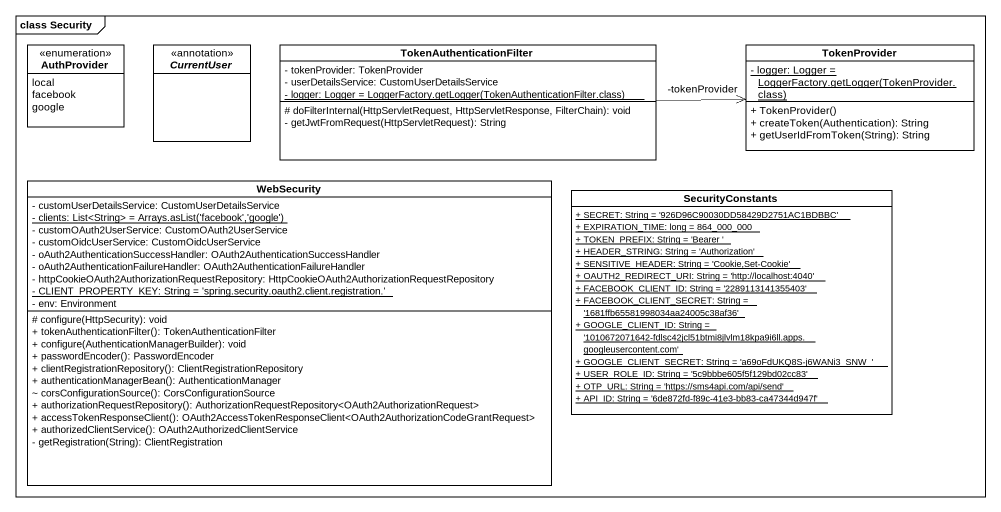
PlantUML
@startuml
mainframe class Security
hide circle
hide empty members
skinparam classAttributeIconSize 0
enum AuthProvider {
  local
  facebook
  google
}
interface CurrentUser <<annotation>>
class TokenAuthenticationFilter {
  - tokenProvider: TokenProvider
  - userDetailsService: CustomUserDetailsService
  {static} {field} - logger: Logger = LoggerFactory.getLogger(TokenAuthenticationFilter.class)
  # doFilterInternal(HttpServletRequest, HttpServletResponse, FilterChain): void
  - getJwtFromRequest(HttpServletRequest): String
}
class TokenProvider {
  {static} {field} - logger: Logger = LoggerFactory.getLogger(TokenProvider.class)
  + TokenProvider()
  + createToken(Authentication): String
  + getUserIdFromToken(String): String
}
class WebSecurity {
  - customUserDetailsService: CustomUserDetailsService
  {static} {field} - clients: List<String> = Arrays.asList('facebook','google')
  - customOAuth2UserService: CustomOAuth2UserService
  - customOidcUserService: CustomOidcUserService
  - oAuth2AuthenticationSuccessHandler: OAuth2AuthenticationSuccessHandler
  - oAuth2AuthenticationFailureHandler: OAuth2AuthenticationFailureHandler
  - httpCookieOAuth2AuthorizationRequestRepository: HttpCookieOAuth2AuthorizationRequestRepository
  {static} - CLIENT_PROPERTY_KEY: String = 'spring.security.oauth2.client.registration.'
  - env: Environment
  # configure(HttpSecurity): void
  + tokenAuthenticationFilter(): TokenAuthenticationFilter
  + configure(AuthenticationManagerBuilder): void
  + passwordEncoder(): PasswordEncoder
  + clientRegistrationRepository(): ClientRegistrationRepository
  + authenticationManagerBean(): AuthenticationManager
  ~ corsConfigurationSource(): CorsConfigurationSource
  + authorizationRequestRepository(): AuthorizationRequestRepository<OAuth2AuthorizationRequest>
  + accessTokenResponseClient(): OAuth2AccessTokenResponseClient<OAuth2AuthorizationCodeGrantRequest>
  + authorizedClientService(): OAuth2AuthorizedClientService
  - getRegistration(String): ClientRegistration
}
class SecurityConstants {
  {static} + SECRET: String = '926D96C90030DD58429D2751AC1BDBBC'
  {static} + EXPIRATION_TIME: long = 864_000_000
  {static} + TOKEN_PREFIX: String = 'Bearer '
  {static} + HEADER_STRING: String = 'Authorization'
  {static} + SENSITIVE_HEADER: String = 'Cookie,Set-Cookie'
  {static} + OAUTH2_REDIRECT_URI: String = 'http://localhost:4040'
  {static} + FACEBOOK_CLIENT_ID: String = '2289113141355403'
  {static} + FACEBOOK_CLIENT_SECRET: String = '1681ffb65581998034aa24005c38af36'
  {static} + GOOGLE_CLIENT_ID: String = '1010672071642-fdlsc42jcl51btmi8jlvlm18kpa9i6ll.apps.googleusercontent.com'
  {static} + GOOGLE_CLIENT_SECRET: String = 'a69oFdUKQ8S-j6WANi3_SNW_'
  {static} + USER_ROLE_ID: String = '5c9bbbe605f5f129bd02cc83'
  {static} + OTP_URL: String = 'https://sms4api.com/api/send'
  {static} + API_ID: String = '6de872fd-f89c-41e3-bb83-ca47344d947f'
}
TokenAuthenticationFilter -right-> "-tokenProvider" TokenProvider
@enduml
